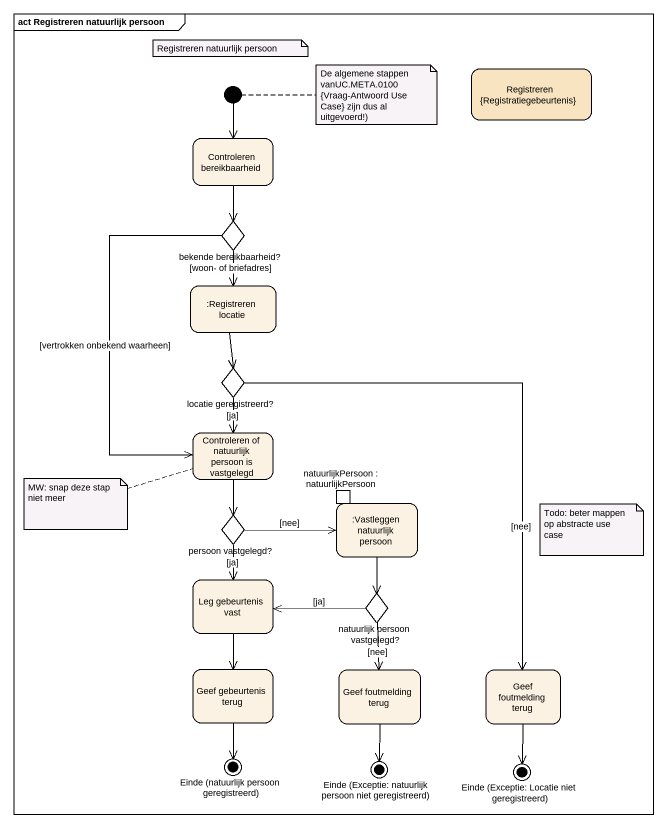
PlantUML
@startuml
mainframe act Registreren natuurlijk persoon
hide empty description
state initial1 <<start>>
state "Registreren {Registratiegebeurtenis}" as Registreren #F8E4C0
state "Controleren bereikbaarheid" as Controleren_bereikbaarheid
state "bekende bereikbaarheid?" as bekende_bereikbaarheid <<choice>>
state ":Registreren locatie" as Registreren_locatie
state "locatie geregistreerd?" as locatie_geregistreerd <<choice>>
state "Controleren of natuurlijk persoon is vastgelegd" as Controleren_of_natuurlijk
state ":Vastleggen natuurlijk persoon" as Vastleggen_natuurlijk {
  state "natuurlijkPersoon : natuurlijkPersoon" as natuurlijkPersoon <<inputPin>>
}
state "persoon vastgelegd?" as persoon_vastgelegd <<choice>>
state "Leg gebeurtenis vast" as Leg_gebeurtenis_vast
state "natuurlijk persoon vastgelegd?" as natuurlijk_persoon <<choice>>
state "Geef gebeurtenis terug" as Geef_gebeurtenis_terug
state "Geef foutmelding terug" as Geef_foutmelding_terug
state "Geef foutmelding terug" as Geef_foutmelding_terug_2
state "Einde (natuurlijk persoon geregistreerd)" as Einde_natuurlijk_persoon <<end>>
state "Einde (Exceptie: natuurlijk persoon niet geregistreerd)" as Einde_Exceptie_natuurlijk <<end>>
state "Einde (Exceptie: Locatie niet geregistreerd)" as Einde_Exceptie_Locatie_niet <<end>>
initial1 --> Controleren_bereikbaarheid
Controleren_bereikbaarheid --> bekende_bereikbaarheid
bekende_bereikbaarheid --> Registreren_locatie : [woon- of briefadres]
bekende_bereikbaarheid --> Controleren_of_natuurlijk : [vertrokken onbekend waarheen]
Registreren_locatie --> locatie_geregistreerd
locatie_geregistreerd --> Controleren_of_natuurlijk : [ja]
locatie_geregistreerd --> Geef_foutmelding_terug_2 : [nee]
Controleren_of_natuurlijk --> persoon_vastgelegd
Vastleggen_natuurlijk --> natuurlijk_persoon
persoon_vastgelegd -right-> Vastleggen_natuurlijk : [nee]
persoon_vastgelegd --> Leg_gebeurtenis_vast : [ja]
Leg_gebeurtenis_vast --> Geef_gebeurtenis_terug
natuurlijk_persoon -left-> Leg_gebeurtenis_vast : [ja]
natuurlijk_persoon --> Geef_foutmelding_terug : [nee]
Geef_gebeurtenis_terug --> Einde_natuurlijk_persoon
Geef_foutmelding_terug --> Einde_Exceptie_natuurlijk
Geef_foutmelding_terug_2 --> Einde_Exceptie_Locatie_niet
note as N1
  Registreren natuurlijk persoon
end note
note right of initial1 : De algemene stappen vanUC.META.0100 {Vraag-Antwoord Use Case} zijn dus al uitgevoerd!)
note left of Controleren_of_natuurlijk : MW: snap deze stap niet meer
note as N4
  Todo: beter mappen op abstracte use case
end note
@enduml
